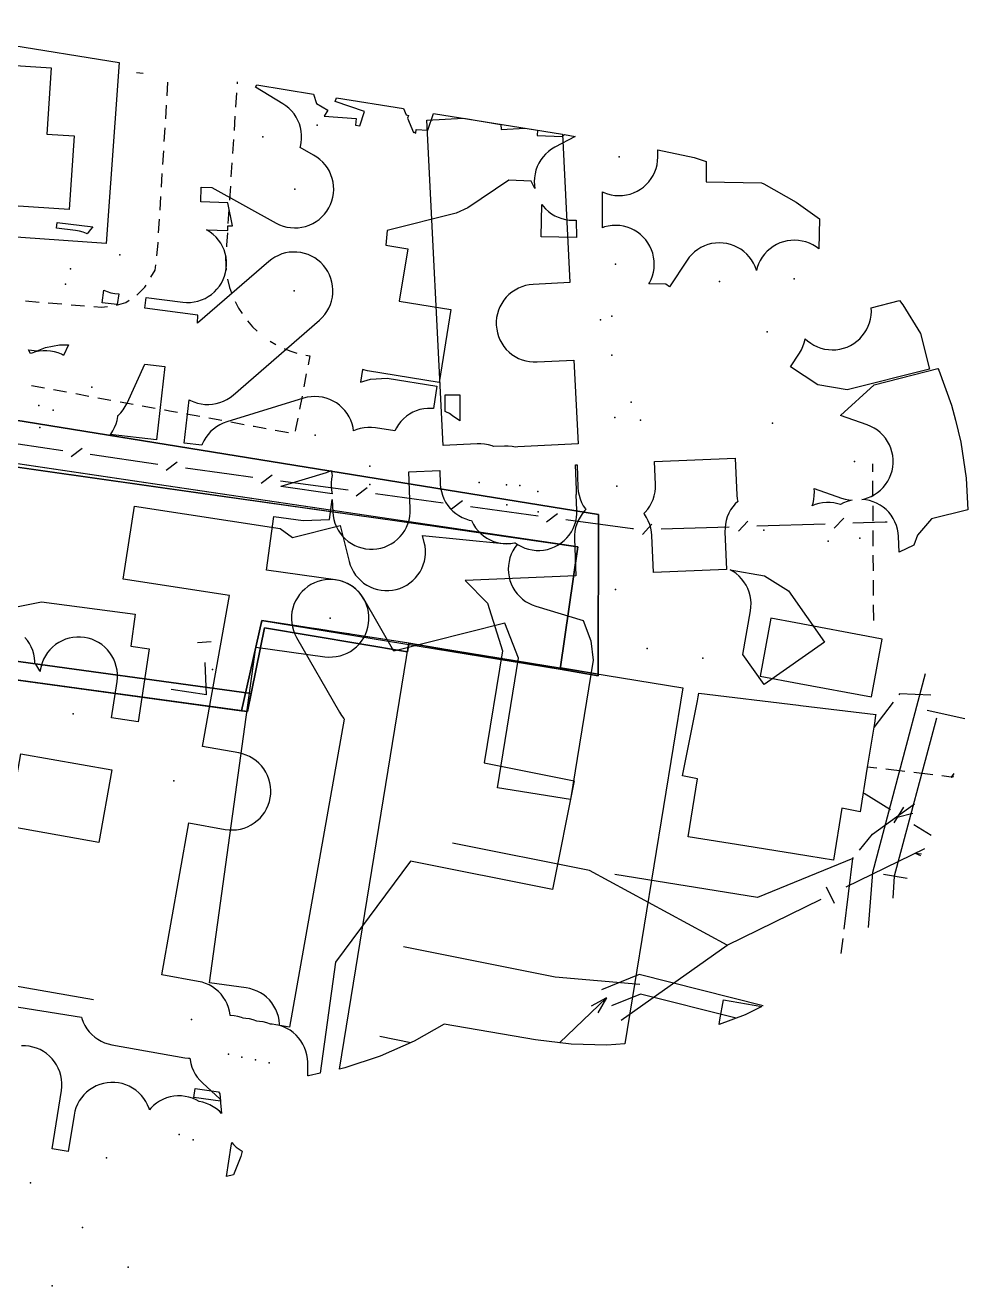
# Model space of a CAD drawing. Header units: metres. Extents: x 4550 to 4731, y 10605 to 11772.
# Drawn here: x 4669.7 to 4720.8, y 10773.4 to 10841.7 of the extents above; entities that cross this region are included whole.
import ezdxf

# ---------------------------------------------------------------- set-up
doc = ezdxf.new("R2010")
doc.units = ezdxf.units.M
for name, color, linetype in [('BOUNDARY', 7, 'Continuous'), ('BUILDING', 7, 'Continuous'), ('CURB', 7, 'Continuous'), ('ELECTR_CABLE', 7, 'Continuous'), ('ELECTR_CABLE_COMM', 7, 'Continuous'), ('GRASS', 7, 'Continuous'), ('GROUND', 7, 'Continuous'), ('HEAT', 7, 'Continuous'), ('LAMP', 7, 'Continuous'), ('ROAD', 7, 'Continuous'), ('SEWER', 7, 'Continuous'), ('SIDEWALK_PATH', 7, 'Continuous'), ('TREE', 7, 'Continuous'), ('WATER_PIPELINE', 7, 'Continuous')]:
    doc.layers.add(name, color=color, linetype=linetype)

msp = doc.modelspace()

# ---------------------------------------------------------------- linework, layer by layer
at = {"layer": 'BOUNDARY'}
msp.add_lwpolyline([(4636.2, 10825.62), (4700.77, 10815.179), (4700.745, 10806.438), (4690.486, 10808.201), (4690.411, 10807.742), (4682.67, 10809.04), (4681.763, 10804.506), (4666.962, 10806.532)], dxfattribs=at)
at = {"layer": 'BUILDING'}
for points in [[(4662.273, 10841.664), (4674.806, 10839.637), (4674.111, 10829.843), (4661.499, 10830.737)], [(4711.631, 10806.023), (4715.545, 10805.293), (4716.129, 10808.427), (4715.649, 10808.517), (4711.449, 10809.3), (4710.09, 10809.553), (4709.506, 10806.419), (4711.631, 10806.023)], [(4690.486, 10808.201), (4705.323, 10805.791), (4702.191, 10786.513), (4701.204, 10786.443), (4699.274, 10786.492), (4697.358, 10786.727), (4692.402, 10787.578), (4690.78, 10786.654), (4688.941, 10785.838), (4687.029, 10785.212), (4686.741, 10785.148)], [(4711.593, 10804.845), (4711.697, 10804.832), (4715.774, 10804.338), (4715.766, 10804.286), (4715.698, 10803.866), (4715.317, 10801.5), (4714.927, 10799.075), (4713.936, 10799.276), (4713.488, 10796.465), (4712.15, 10796.679), (4711.366, 10796.804), (4710.37, 10796.963), (4708.691, 10797.231), (4705.62, 10797.721), (4706.12, 10800.858), (4705.314, 10801.021), (4706.118, 10805.084), (4706.161, 10805.303), (4706.2, 10805.499), (4711.593, 10804.845)], [(4707.338, 10787.817), (4707.526, 10788.892), (4709.598, 10788.529), (4708.703, 10788.089), (4707.292, 10787.557)]]:
    msp.add_lwpolyline(points, close=True, dxfattribs=at)
at = {"layer": 'CURB'}
for points in [[(4676.115, 10839.052), (4675.746, 10839.08)], [(4677.405, 10837.836), (4677.451, 10838.574)], [(4681.201, 10838.603), (4681.194, 10838.495)], [(4681.161, 10837.996), (4681.111, 10837.233)], [(4677.329, 10836.6), (4677.374, 10837.337)], [(4681.079, 10836.734), (4681.029, 10835.971)], [(4677.252, 10835.364), (4677.298, 10836.101)], [(4680.996, 10835.472), (4680.946, 10834.709)], [(4677.176, 10834.127), (4677.221, 10834.865)], [(4677.099, 10832.891), (4677.145, 10833.628)], [(4680.913, 10834.21), (4680.863, 10833.447)], [(4680.831, 10832.948), (4680.781, 10832.185)], [(4677.023, 10831.654), (4677.068, 10832.392)], [(4680.748, 10831.686), (4680.698, 10830.923)], [(4676.946, 10830.418), (4676.992, 10831.155)], [(4680.666, 10830.424), (4680.621, 10829.747), (4680.613, 10829.661)], [(4676.839, 10829.184), (4676.912, 10829.865), (4676.916, 10829.919)], [(4680.57, 10829.163), (4680.576, 10828.636), (4680.604, 10828.4)], [(4676.524, 10828.014), (4676.755, 10828.403), (4676.786, 10828.687)], [(4675.757, 10827.056), (4676.206, 10827.48), (4676.268, 10827.584)], [(4680.681, 10827.907), (4680.785, 10827.469), (4680.893, 10827.174)], [(4674.668, 10826.503), (4675.169, 10826.646), (4675.349, 10826.768)], [(4669.735, 10826.733), (4670.471, 10826.672)], [(4670.969, 10826.631), (4671.706, 10826.57)], [(4672.204, 10826.528), (4672.94, 10826.467)], [(4673.438, 10826.426), (4673.853, 10826.391), (4674.173, 10826.433)], [(4681.086, 10826.713), (4681.276, 10826.335), (4681.465, 10826.051)], [(4681.762, 10825.649), (4682.03, 10825.334), (4682.287, 10825.096)], [(4682.981, 10824.552), (4683.294, 10824.375)], [(4683.742, 10824.155), (4684.048, 10824.026), (4684.42, 10823.914)], [(4684.907, 10823.804), (4685.128, 10823.763), (4685.034, 10823.276)], [(4699.636, 10813.428), (4635.794, 10822.874)], [(4684.94, 10822.785), (4684.803, 10822.077)], [(4670.764, 10822.007), (4670.055, 10822.136)], [(4671.964, 10821.788), (4671.255, 10821.917)], [(4673.165, 10821.568), (4672.456, 10821.698)], [(4674.365, 10821.349), (4673.657, 10821.478)], [(4684.709, 10821.586), (4684.572, 10820.879)], [(4675.566, 10821.13), (4674.857, 10821.259)], [(4676.766, 10820.91), (4676.058, 10821.04)], [(4677.967, 10820.691), (4677.54, 10820.769), (4677.297, 10820.813), (4677.258, 10820.821)], [(4679.168, 10820.472), (4678.459, 10820.601)], [(4680.368, 10820.253), (4679.659, 10820.382)], [(4681.569, 10820.033), (4680.86, 10820.163)], [(4682.769, 10819.814), (4682.124, 10819.932), (4682.061, 10819.943)], [(4684.478, 10820.388), (4684.363, 10819.792), (4684.342, 10819.681)], [(4683.97, 10819.595), (4683.261, 10819.724)], [(4715.595, 10817.91), (4715.597, 10817.489)], [(4715.6, 10816.989), (4715.605, 10816.147)], [(4715.608, 10815.647), (4715.61, 10815.273), (4715.613, 10814.806)], [(4715.616, 10814.306), (4715.62, 10813.464)], [(4698.684, 10806.792), (4699.636, 10813.428)], [(4715.623, 10812.964), (4715.628, 10812.122)], [(4715.631, 10811.622), (4715.636, 10810.78)], [(4715.639, 10810.28), (4715.643, 10809.438)], [(4682.525, 10809.416), (4682.372, 10808.729)], [(4683.697, 10809.257), (4683.002, 10809.365)], [(4684.887, 10809.072), (4684.191, 10809.18)], [(4686.076, 10808.887), (4685.381, 10808.995)], [(4687.265, 10808.702), (4686.57, 10808.81)], [(4688.455, 10808.517), (4687.76, 10808.625)], [(4689.644, 10808.332), (4688.949, 10808.44)], [(4690.486, 10808.201), (4690.138, 10808.255)], [(4668.02, 10807.397), (4681.96, 10805.488)], [(4715.826, 10801.439), (4715.317, 10801.5)], [(4717.341, 10801.259), (4716.323, 10801.38)], [(4718.856, 10801.078), (4717.838, 10801.2)], [(4719.862, 10800.959), (4719.353, 10801.019)]]:
    msp.add_lwpolyline(points, dxfattribs=at)
at = {"layer": 'ELECTR_CABLE'}
for points in [[(4680.684, 10830.553), (4680.691, 10830.802), (4680.952, 10830.795), (4680.698, 10832.053), (4679.23, 10832.094), (4679.253, 10832.893), (4679.822, 10832.877), (4683.308, 10830.952), (4683.493, 10830.861), (4683.686, 10830.789), (4683.886, 10830.737), (4684.089, 10830.704), (4684.295, 10830.691), (4684.501, 10830.698), (4684.705, 10830.726), (4684.905, 10830.773), (4685.1, 10830.84), (4685.288, 10830.925), (4685.466, 10831.029), (4685.633, 10831.149), (4685.788, 10831.286), (4685.928, 10831.436), (4686.053, 10831.6), (4686.162, 10831.776), (4686.252, 10831.961), (4686.324, 10832.154), (4686.377, 10832.353), (4686.41, 10832.556), (4686.423, 10832.762), (4686.416, 10832.968), (4686.388, 10833.172), (4686.341, 10833.373), (4686.274, 10833.568), (4686.188, 10833.755), (4686.085, 10833.933), (4685.964, 10834.101), (4685.828, 10834.255), (4685.677, 10834.396), (4685.513, 10834.521), (4685.338, 10834.629), (4684.604, 10835.034), (4684.624, 10835.101), (4684.664, 10835.303), (4684.685, 10835.508), (4684.685, 10835.714), (4684.665, 10835.919), (4684.625, 10836.122), (4684.565, 10836.319), (4684.486, 10836.509), (4684.389, 10836.691), (4684.275, 10836.862), (4684.144, 10837.022), (4683.998, 10837.168), (4683.839, 10837.299), (4683.668, 10837.413), (4682.183, 10838.304), (4682.259, 10838.432), (4685.332, 10837.935), (4685.495, 10837.422), (4686.1, 10837.058), (4685.904, 10836.732), (4687.632, 10836.613), (4687.606, 10836.243), (4687.831, 10836.222), (4688.089, 10836.99), (4686.5, 10837.525), (4686.57, 10837.735), (4690.203, 10837.147), (4690.339, 10836.817), (4690.467, 10836.773), (4690.417, 10836.625), (4690.736, 10835.85), (4690.803, 10835.879), (4690.875, 10835.812), (4690.885, 10836.019), (4691.526, 10835.987), (4691.834, 10836.884), (4697.451, 10835.976), (4697.437, 10835.698), (4698.808, 10835.631), (4698.919, 10835.738), (4699.495, 10835.645), (4698.393, 10835.054), (4698.216, 10834.948), (4698.05, 10834.825), (4697.898, 10834.687), (4697.76, 10834.534), (4697.637, 10834.369), (4697.531, 10834.192), (4697.443, 10834.005), (4697.374, 10833.811), (4697.324, 10833.611), (4697.294, 10833.408), (4697.284, 10833.202), (4697.294, 10832.996), (4697.32, 10832.821), (4697.111, 10833.211), (4695.904, 10833.27), (4693.678, 10831.768), (4693.047, 10831.487), (4689.313, 10830.547), (4689.238, 10829.747), (4690.432, 10829.554), (4689.976, 10826.726), (4692.772, 10826.275), (4692.135, 10822.326), (4688.253, 10822.952), (4687.992, 10823.023), (4687.88, 10822.328), (4688.415, 10822.493), (4689.321, 10822.556), (4692.015, 10822.121), (4691.82, 10820.908), (4691.707, 10820.918), (4691.501, 10820.915), (4691.296, 10820.892), (4691.094, 10820.849), (4690.898, 10820.786), (4690.709, 10820.705), (4690.528, 10820.605), (4690.359, 10820.488), (4690.201, 10820.355), (4690.058, 10820.207), (4689.929, 10820.046), (4689.817, 10819.873), (4689.731, 10819.708), (4688.684, 10819.864), (4688.479, 10819.885), (4688.273, 10819.885), (4688.068, 10819.865), (4687.865, 10819.825), (4687.668, 10819.766), (4687.498, 10819.695), (4687.47, 10819.877), (4687.419, 10820.077), (4687.349, 10820.271), (4687.26, 10820.457), (4687.154, 10820.633), (4687.03, 10820.798), (4686.891, 10820.95), (4686.738, 10821.088), (4686.572, 10821.21), (4686.395, 10821.315), (4686.208, 10821.403), (4686.014, 10821.471), (4685.814, 10821.521), (4685.61, 10821.55), (4685.404, 10821.56), (4685.198, 10821.549), (4684.994, 10821.518), (4684.795, 10821.467), (4680.632, 10820.186), (4680.438, 10820.116), (4680.252, 10820.027), (4680.076, 10819.92), (4679.911, 10819.797), (4679.759, 10819.658), (4679.621, 10819.505), (4679.499, 10819.339), (4679.394, 10819.161), (4679.306, 10818.975), (4679.29, 10818.929), (4678.324, 10819.04), (4678.592, 10821.387), (4678.663, 10821.347), (4678.852, 10821.264), (4679.047, 10821.2), (4679.249, 10821.155), (4679.453, 10821.131), (4679.659, 10821.126), (4679.865, 10821.142), (4680.068, 10821.177), (4680.266, 10821.233), (4680.458, 10821.308), (4680.642, 10821.401), (4680.816, 10821.511), (4680.978, 10821.639), (4685.659, 10825.698), (4685.808, 10825.84), (4685.942, 10825.997), (4686.06, 10826.166), (4686.161, 10826.345), (4686.244, 10826.534), (4686.309, 10826.73), (4686.353, 10826.931), (4686.378, 10827.136), (4686.382, 10827.342), (4686.367, 10827.547), (4686.331, 10827.75), (4686.275, 10827.948), (4686.201, 10828.141), (4686.108, 10828.324), (4685.997, 10828.498), (4685.87, 10828.66), (4685.727, 10828.809), (4685.571, 10828.943), (4685.402, 10829.062), (4685.222, 10829.163), (4685.034, 10829.246), (4684.838, 10829.31), (4684.637, 10829.355), (4684.432, 10829.379), (4684.226, 10829.384), (4684.021, 10829.368), (4683.818, 10829.332), (4683.619, 10829.277), (4683.427, 10829.202), (4683.243, 10829.109), (4683.069, 10828.998), (4682.907, 10828.871), (4679.053, 10825.529), (4679.064, 10825.97), (4676.194, 10826.342), (4676.27, 10826.924), (4678.253, 10826.667), (4678.459, 10826.651), (4678.665, 10826.655), (4678.869, 10826.679), (4679.071, 10826.723), (4679.267, 10826.786), (4679.456, 10826.868), (4679.636, 10826.969), (4679.805, 10827.087), (4679.962, 10827.22), (4680.105, 10827.369), (4680.232, 10827.53), (4680.344, 10827.704), (4680.438, 10827.887), (4680.513, 10828.079), (4680.569, 10828.277), (4680.606, 10828.48), (4680.622, 10828.686), (4680.618, 10828.892), (4680.594, 10829.096), (4680.55, 10829.298), (4680.487, 10829.494), (4680.404, 10829.683), (4680.304, 10829.863), (4680.186, 10830.032), (4680.053, 10830.189), (4679.904, 10830.332), (4679.743, 10830.459), (4679.569, 10830.571), (4679.542, 10830.585)], [(4697.664, 10830.204), (4697.7, 10831.952), (4697.761, 10831.87), (4697.9, 10831.717), (4698.052, 10831.579), (4698.218, 10831.456), (4698.395, 10831.35), (4698.581, 10831.262), (4698.775, 10831.193), (4698.975, 10831.143), (4699.179, 10831.113), (4699.385, 10831.103), (4699.552, 10831.111), (4699.563, 10830.165)], [(4671.451, 10830.989), (4673.381, 10830.739), (4673.255, 10830.609), (4673.127, 10830.447), (4673.074, 10830.364), (4673.042, 10830.38), (4672.851, 10830.456), (4672.652, 10830.512), (4672.45, 10830.548), (4671.412, 10830.682)], [(4674.707, 10826.534), (4673.89, 10826.639), (4673.977, 10827.312), (4674.167, 10827.237), (4674.365, 10827.181), (4674.568, 10827.145), (4674.783, 10827.117)], [(4671.576, 10824.362), (4672.059, 10824.362), (4671.798, 10823.788), (4671.69, 10823.845), (4671.499, 10823.923), (4671.302, 10823.981), (4671.099, 10824.02), (4670.894, 10824.039), (4670.688, 10824.038), (4670.483, 10824.016), (4670.281, 10823.975), (4670.085, 10823.913), (4670.013, 10823.883), (4669.918, 10824.058), (4669.896, 10824.09), (4670.36, 10824.025), (4670.815, 10824.211)], [(4677.287, 10823.184), (4676.834, 10819.21), (4674.329, 10819.495), (4674.354, 10819.527), (4674.468, 10819.699), (4674.564, 10819.882), (4674.641, 10820.072), (4674.7, 10820.27), (4674.739, 10820.472), (4674.744, 10820.524), (4674.754, 10820.533), (4674.898, 10820.68), (4675.027, 10820.842), (4675.139, 10821.015), (4675.233, 10821.198), (4676.195, 10823.308)], [(4692.468, 10821.651), (4693.256, 10821.651), (4693.256, 10820.238), (4692.86, 10820.523), (4692.687, 10820.635), (4692.504, 10820.73), (4692.468, 10820.744)], [(4683.577, 10816.697), (4683.577, 10816.698), (4686.03, 10817.452), (4686.223, 10817.523), (4686.289, 10817.554), (4686.296, 10817.482), (4686.335, 10817.282), (4686.298, 10817.099), (4686.278, 10816.894), (4686.278, 10816.688), (4686.298, 10816.483), (4686.337, 10816.285)], [(4709.729, 10805.963), (4708.582, 10807.591), (4708.991, 10809.955), (4709.017, 10810.16), (4709.022, 10810.366), (4709.006, 10810.571), (4708.971, 10810.774), (4708.916, 10810.973), (4708.842, 10811.165), (4708.749, 10811.349), (4708.639, 10811.523), (4708.512, 10811.686), (4708.37, 10811.835), (4708.214, 10811.969), (4708.045, 10812.088), (4707.891, 10812.175), (4709.756, 10811.853), (4711.051, 10811.034), (4713, 10808.265)]]:
    msp.add_lwpolyline(points, close=True, dxfattribs=at)
for points in [[(4669.34, 10810.192), (4670.603, 10810.445), (4675.676, 10809.777), (4675.448, 10808.042), (4676.434, 10807.895), (4675.845, 10803.939), (4674.398, 10804.154), (4674.692, 10806.132), (4674.713, 10806.337), (4674.713, 10806.543), (4674.693, 10806.748), (4674.652, 10806.95), (4674.593, 10807.147), (4674.514, 10807.338), (4674.417, 10807.52), (4674.302, 10807.691), (4674.172, 10807.85), (4674.026, 10807.996), (4673.867, 10808.127), (4673.695, 10808.241), (4673.514, 10808.339), (4673.323, 10808.418), (4673.126, 10808.477), (4672.924, 10808.518), (4672.719, 10808.538), (4672.513, 10808.538), (4672.308, 10808.518), (4672.106, 10808.478), (4671.908, 10808.418), (4671.718, 10808.339), (4671.536, 10808.242), (4671.365, 10808.128), (4671.205, 10807.997), (4671.06, 10807.851), (4670.929, 10807.692), (4670.814, 10807.521), (4670.717, 10807.339), (4670.638, 10807.149), (4670.578, 10806.951), (4670.538, 10806.749), (4670.525, 10806.664), (4670.505, 10806.713), (4670.406, 10806.894), (4670.291, 10807.065), (4670.247, 10807.118), (4670.247, 10807.207), (4670.226, 10807.412), (4670.186, 10807.615), (4670.127, 10807.812), (4670.048, 10808.002), (4669.951, 10808.184), (4669.836, 10808.355), (4669.706, 10808.515)], [(4679.798, 10808.269), (4679.05, 10808.216)], [(4679.545, 10805.41), (4679.47, 10807.158)], [(4679.545, 10805.41), (4677.624, 10805.696)], [(4716.722, 10805.02), (4715.662, 10803.641)], [(4718.749, 10805.382), (4717.067, 10805.469), (4717.027, 10805.417)], [(4719.866, 10800.942), (4720.016, 10801.154)], [(4719.866, 10800.942), (4719.988, 10801.042)], [(4719.866, 10800.942), (4719.976, 10800.99)], [(4714.89, 10796.989), (4715.598, 10797.858), (4717.87, 10799.5)], [(4714.532, 10796.55), (4709.374, 10794.438), (4701.637, 10795.672)], [(4714.068, 10792.719), (4714.532, 10796.55), (4714.574, 10796.601)], [(4713.909, 10791.401), (4714.008, 10792.223)], [(4665.482, 10787.095), (4668.339, 10789.8), (4673.411, 10788.914)]]:
    msp.add_lwpolyline(points, dxfattribs=at)
at = {"layer": 'ELECTR_CABLE_COMM'}
for points in [[(4668.104, 10819.171), (4671.762, 10818.644)], [(4672.205, 10818.312), (4672.805, 10818.761)], [(4673.247, 10818.43), (4676.906, 10817.902)], [(4677.35, 10817.569), (4677.946, 10818.023)], [(4678.391, 10817.695), (4680.768, 10817.373), (4682.054, 10817.199)], [(4682.499, 10816.871), (4683.096, 10817.325)], [(4683.541, 10816.997), (4687.204, 10816.501)], [(4687.649, 10816.174), (4688.245, 10816.628)], [(4688.69, 10816.3), (4692.353, 10815.804)], [(4692.798, 10815.476), (4693.394, 10815.93)], [(4693.839, 10815.602), (4697.502, 10815.106)], [(4697.947, 10814.779), (4698.544, 10815.233)], [(4698.989, 10814.905), (4702.601, 10814.416), (4702.652, 10814.409)], [(4703.142, 10814.097), (4703.655, 10814.643)], [(4704.148, 10814.394), (4707.842, 10814.51)], [(4708.336, 10814.261), (4708.849, 10814.807)], [(4709.342, 10814.558), (4713.036, 10814.675)], [(4713.529, 10814.425), (4714.042, 10814.972)], [(4714.535, 10814.722), (4716.29, 10814.778), (4716.383, 10814.781)]]:
    msp.add_lwpolyline(points, dxfattribs=at)
at = {"layer": 'GRASS'}
for points in [[(4636.2, 10825.62), (4700.77, 10815.179), (4700.745, 10806.438), (4698.684, 10806.792), (4699.636, 10813.428), (4635.794, 10822.874)], [(4636.201, 10825.62), (4635.843, 10822.879), (4649.425, 10820.663), (4649.583, 10821.55), (4654.419, 10820.758), (4654.274, 10819.87), (4678.954, 10816.365), (4691.137, 10814.646), (4699.636, 10813.428), (4698.684, 10806.792), (4700.745, 10806.438), (4700.77, 10815.179)], [(4682.53, 10809.438), (4681.44, 10804.55), (4681.763, 10804.506), (4682.67, 10809.04), (4690.411, 10807.742), (4690.486, 10808.201)]]:
    msp.add_lwpolyline(points, close=True, dxfattribs=at)
at = {"layer": 'GROUND'}
msp.add_lwpolyline([(4700.77, 10815.179), (4700.746, 10806.534), (4698.695, 10806.867), (4699.636, 10813.428), (4654.317, 10820.133), (4654.419, 10820.758), (4649.583, 10821.55), (4649.458, 10820.852), (4636.682, 10822.742), (4635.843, 10822.879), (4636.201, 10825.62)], close=True, dxfattribs=at)
at = {"layer": 'HEAT'}
for points in [[(4662.773, 10839.896), (4671.123, 10839.358), (4670.891, 10835.769), (4672.366, 10835.674), (4672.108, 10831.682), (4664.644, 10832.164)], [(4718.456, 10806.544), (4715.59, 10795.791), (4715.367, 10792.818)], [(4718.554, 10804.582), (4720.599, 10804.132)], [(4719.059, 10804.147), (4716.778, 10795.589), (4716.689, 10794.397)], [(4716.184, 10795.69), (4717.474, 10795.481)], [(4703.008, 10789.733), (4698.408, 10790.12), (4690.197, 10791.761)], [(4709.671, 10788.565), (4702.972, 10790.258), (4700.924, 10789.43)], [(4664.603, 10789.262), (4672.765, 10787.959), (4672.787, 10787.88), (4672.86, 10787.687), (4672.952, 10787.503), (4673.061, 10787.328), (4673.187, 10787.165), (4673.329, 10787.015), (4673.484, 10786.88), (4673.652, 10786.761), (4673.831, 10786.658), (4674.019, 10786.574), (4674.215, 10786.508), (4674.415, 10786.462), (4678.358, 10785.761), (4678.563, 10785.735), (4678.636, 10785.733), (4678.644, 10785.645), (4678.685, 10785.443), (4678.745, 10785.246), (4678.824, 10785.055), (4678.922, 10784.874), (4679.037, 10784.703), (4679.168, 10784.544), (4679.314, 10784.398), (4680.281, 10783.524), (4680.357, 10782.734), (4680.233, 10782.86), (4680.076, 10782.992), (4679.905, 10783.109), (4679.725, 10783.208), (4679.535, 10783.289), (4679.339, 10783.351), (4679.14, 10783.393), (4678.974, 10783.484), (4678.784, 10783.565), (4678.588, 10783.627), (4678.386, 10783.669), (4678.181, 10783.692), (4677.975, 10783.694), (4677.77, 10783.676), (4677.567, 10783.638), (4677.369, 10783.58), (4677.178, 10783.504), (4676.995, 10783.408), (4676.823, 10783.296), (4676.662, 10783.167), (4676.515, 10783.023), (4676.445, 10782.939), (4676.424, 10783.011), (4676.347, 10783.202), (4676.252, 10783.385), (4676.139, 10783.557), (4676.01, 10783.718), (4675.866, 10783.865), (4675.708, 10783.998), (4675.538, 10784.114), (4675.357, 10784.213), (4675.168, 10784.294), (4674.971, 10784.356), (4674.77, 10784.399), (4674.565, 10784.421), (4674.359, 10784.424), (4674.153, 10784.406), (4673.951, 10784.368), (4673.753, 10784.31), (4673.562, 10784.233), (4673.379, 10784.138), (4673.206, 10784.025), (4673.046, 10783.896), (4672.898, 10783.752), (4672.766, 10783.594), (4672.649, 10783.424), (4672.55, 10783.244), (4672.469, 10783.054), (4672.407, 10782.858), (4672.365, 10782.656), (4672.05, 10780.681), (4671.176, 10780.82), (4671.68, 10783.978), (4671.702, 10784.183), (4671.705, 10784.389), (4671.687, 10784.594), (4671.649, 10784.796), (4671.591, 10784.994), (4671.514, 10785.186), (4671.419, 10785.368), (4671.307, 10785.541), (4671.178, 10785.702), (4671.033, 10785.849), (4670.876, 10785.981), (4670.705, 10786.098), (4670.525, 10786.197), (4670.335, 10786.278), (4670.139, 10786.34), (4669.937, 10786.382), (4669.732, 10786.405), (4669.526, 10786.407)], [(4701.196, 10789.001), (4698.649, 10786.568)], [(4701.196, 10789.001), (4700.373, 10788.56)], [(4701.196, 10789.001), (4700.718, 10788.199)], [(4708.21, 10787.903), (4703.044, 10789.208), (4701.468, 10788.572)], [(4690.592, 10786.57), (4688.928, 10786.903)]]:
    msp.add_lwpolyline(points, dxfattribs=at)
for points in [[(4691.458, 10836.52), (4693.453, 10836.622), (4695.474, 10836.295), (4695.488, 10836.017), (4696.785, 10836.083), (4698.806, 10835.756), (4699.215, 10827.726), (4697.218, 10827.624), (4697.013, 10827.603), (4696.811, 10827.563), (4696.614, 10827.503), (4696.423, 10827.423), (4696.242, 10827.326), (4696.071, 10827.211), (4695.912, 10827.08), (4695.766, 10826.934), (4695.636, 10826.775), (4695.522, 10826.603), (4695.425, 10826.421), (4695.346, 10826.231), (4695.287, 10826.033), (4695.247, 10825.831), (4695.227, 10825.626), (4695.228, 10825.42), (4695.248, 10825.215), (4695.289, 10825.013), (4695.349, 10824.816), (4695.428, 10824.625), (4695.526, 10824.444), (4695.64, 10824.273), (4695.771, 10824.114), (4695.917, 10823.968), (4696.077, 10823.838), (4696.248, 10823.723), (4696.43, 10823.627), (4696.621, 10823.548), (4696.818, 10823.489), (4697.02, 10823.449), (4697.226, 10823.429), (4697.432, 10823.429), (4699.429, 10823.531), (4699.66, 10819), (4696.402, 10818.834), (4696.27, 10818.821), (4696.084, 10818.857), (4695.878, 10818.877), (4695.672, 10818.877), (4695.084, 10818.847), (4694.996, 10818.883), (4694.799, 10818.943), (4694.597, 10818.982), (4694.391, 10819.002), (4694.185, 10819.002), (4692.355, 10818.909)], [(4705.936, 10834.5), (4706.596, 10834.288), (4706.588, 10833.189), (4709.586, 10833.124), (4709.706, 10833.072), (4711.464, 10832.08), (4712.726, 10831.189), (4712.691, 10829.55), (4712.549, 10829.657), (4712.374, 10829.765), (4712.188, 10829.855), (4711.995, 10829.927), (4711.796, 10829.979), (4711.592, 10830.011), (4711.386, 10830.023), (4711.181, 10830.015), (4710.976, 10829.987), (4710.776, 10829.939), (4710.581, 10829.872), (4710.394, 10829.786), (4710.216, 10829.682), (4710.049, 10829.561), (4709.895, 10829.424), (4709.755, 10829.273), (4709.631, 10829.109), (4709.523, 10828.933), (4709.433, 10828.748), (4709.361, 10828.554), (4709.318, 10828.388), (4709.315, 10828.4), (4709.244, 10828.593), (4709.155, 10828.779), (4709.048, 10828.955), (4708.924, 10829.12), (4708.785, 10829.272), (4708.632, 10829.41), (4708.466, 10829.532), (4708.288, 10829.637), (4708.102, 10829.724), (4707.907, 10829.792), (4707.707, 10829.841), (4707.503, 10829.87), (4707.297, 10829.879), (4707.091, 10829.868), (4706.888, 10829.837), (4706.688, 10829.786), (4706.494, 10829.715), (4706.309, 10829.626), (4706.132, 10829.519), (4705.967, 10829.396), (4705.815, 10829.257), (4705.678, 10829.103), (4705.556, 10828.937), (4704.606, 10827.499), (4704.4, 10827.635), (4703.483, 10827.654), (4703.52, 10827.715), (4703.61, 10827.9), (4703.682, 10828.094), (4703.734, 10828.293), (4703.767, 10828.497), (4703.779, 10828.702), (4703.771, 10828.908), (4703.743, 10829.112), (4703.695, 10829.313), (4703.628, 10829.508), (4703.542, 10829.695), (4703.438, 10829.873), (4703.317, 10830.04), (4703.18, 10830.194), (4703.029, 10830.334), (4702.865, 10830.459), (4702.69, 10830.566), (4702.504, 10830.657), (4702.311, 10830.728), (4702.112, 10830.781), (4701.908, 10830.813), (4701.702, 10830.825), (4701.497, 10830.818), (4701.292, 10830.79), (4701.092, 10830.742), (4700.97, 10830.7), (4700.984, 10832.638), (4701.057, 10832.602), (4701.251, 10832.532), (4701.45, 10832.48), (4701.654, 10832.448), (4701.859, 10832.437), (4702.065, 10832.445), (4702.269, 10832.474), (4702.47, 10832.522), (4702.664, 10832.59), (4702.851, 10832.677), (4703.029, 10832.782), (4703.195, 10832.903), (4703.349, 10833.041), (4703.488, 10833.192), (4703.612, 10833.357), (4703.72, 10833.533), (4703.809, 10833.718), (4703.88, 10833.912), (4703.932, 10834.111), (4703.963, 10834.315), (4703.975, 10834.521), (4703.978, 10834.919)], [(4717.062, 10826.757), (4717.244, 10826.519), (4718.193, 10824.98), (4718.681, 10823.04), (4714.232, 10821.92), (4712.641, 10822.191), (4711.153, 10823.173), (4711.639, 10823.909), (4711.744, 10824.086), (4711.832, 10824.273), (4711.9, 10824.468), (4711.949, 10824.668), (4711.952, 10824.69), (4712.086, 10824.577), (4712.251, 10824.453), (4712.426, 10824.345), (4712.611, 10824.255), (4712.805, 10824.183), (4713.004, 10824.131), (4713.208, 10824.099), (4713.413, 10824.087), (4713.619, 10824.094), (4713.823, 10824.123), (4714.024, 10824.17), (4714.219, 10824.238), (4714.406, 10824.324), (4714.584, 10824.428), (4714.751, 10824.549), (4714.905, 10824.686), (4715.045, 10824.837), (4715.169, 10825.001), (4715.277, 10825.177), (4715.367, 10825.362), (4715.439, 10825.556), (4715.491, 10825.755), (4715.523, 10825.958), (4715.536, 10826.164), (4715.528, 10826.37), (4715.528, 10826.37)], [(4678.584, 10798.475), (4680.553, 10798.125), (4680.758, 10798.099), (4680.964, 10798.093), (4681.169, 10798.107), (4681.372, 10798.141), (4681.571, 10798.195), (4681.764, 10798.269), (4681.948, 10798.361), (4682.123, 10798.47), (4682.286, 10798.596), (4682.436, 10798.738), (4682.571, 10798.893), (4682.69, 10799.061), (4682.793, 10799.24), (4682.877, 10799.428), (4682.942, 10799.624), (4682.988, 10799.824), (4683.015, 10800.029), (4683.021, 10800.235), (4683.006, 10800.44), (4682.972, 10800.644), (4682.918, 10800.842), (4682.844, 10801.035), (4682.753, 10801.22), (4682.643, 10801.394), (4682.517, 10801.557), (4682.375, 10801.707), (4682.22, 10801.842), (4682.052, 10801.962), (4681.873, 10802.064), (4681.685, 10802.148), (4681.49, 10802.214), (4681.289, 10802.26), (4679.32, 10802.61), (4680.774, 10810.786), (4675.02, 10811.673), (4675.63, 10815.627), (4683.528, 10814.408), (4684.2, 10813.926), (4686.768, 10814.574), (4687.258, 10812.634), (4687.318, 10812.437), (4687.397, 10812.247), (4687.494, 10812.065), (4687.609, 10811.894), (4687.74, 10811.735), (4687.886, 10811.59), (4688.046, 10811.459), (4688.217, 10811.345), (4688.399, 10811.248), (4688.59, 10811.17), (4688.787, 10811.11), (4688.989, 10811.07), (4689.194, 10811.051), (4689.401, 10811.051), (4689.606, 10811.071), (4689.808, 10811.112), (4690.005, 10811.172), (4690.195, 10811.251), (4690.377, 10811.349), (4690.548, 10811.464), (4690.707, 10811.595), (4690.852, 10811.741), (4690.983, 10811.9), (4691.097, 10812.072), (4691.194, 10812.254), (4691.272, 10812.444), (4691.332, 10812.642), (4691.372, 10812.844), (4691.391, 10813.049), (4691.391, 10813.255), (4691.371, 10813.46), (4691.33, 10813.662), (4691.236, 10814.036), (4695.597, 10813.602), (4695.803, 10813.592), (4696.009, 10813.601), (4696.213, 10813.631), (4696.245, 10813.639), (4696.249, 10813.636), (4696.363, 10813.56), (4696.351, 10813.547), (4696.228, 10813.381), (4696.123, 10813.204), (4696.035, 10813.017), (4695.966, 10812.823), (4695.916, 10812.623), (4695.886, 10812.419), (4695.877, 10812.213), (4695.887, 10812.008), (4695.918, 10811.804), (4695.968, 10811.604), (4696.038, 10811.41), (4696.126, 10811.224), (4696.233, 10811.047), (4696.356, 10810.882), (4696.494, 10810.73), (4696.647, 10810.592), (4696.813, 10810.469), (4696.99, 10810.364), (4697.177, 10810.276), (4697.371, 10810.207), (4699.924, 10809.437), (4700.354, 10808.337), (4700.465, 10807.288), (4699.238, 10799.736), (4695.29, 10800.377), (4696.429, 10807.39), (4695.685, 10809.295), (4689.673, 10807.778), (4688.059, 10810.597), (4687.948, 10810.771), (4687.82, 10810.932), (4687.677, 10811.081), (4687.521, 10811.215), (4687.352, 10811.333), (4687.172, 10811.434), (4686.983, 10811.516), (4686.787, 10811.58), (4686.586, 10811.624), (4686.381, 10811.649), (4686.175, 10811.653), (4685.97, 10811.637), (4685.767, 10811.6), (4685.568, 10811.545), (4685.376, 10811.469), (4685.193, 10811.376), (4685.019, 10811.265), (4684.857, 10811.137), (4684.709, 10810.995), (4684.575, 10810.838), (4684.457, 10810.669), (4684.356, 10810.489), (4684.273, 10810.3), (4684.21, 10810.104), (4684.165, 10809.903), (4684.141, 10809.698), (4684.137, 10809.492), (4684.153, 10809.287), (4684.189, 10809.084), (4684.245, 10808.886), (4684.32, 10808.694), (4684.414, 10808.51), (4686.729, 10804.465), (4686.841, 10804.292), (4686.968, 10804.13), (4686.999, 10804.098), (4684.032, 10787.417), (4683.289, 10787.549), (4683.084, 10787.575), (4682.995, 10787.578), (4682.995, 10787.578), (4682.802, 10787.648), (4682.602, 10787.698), (4682.398, 10787.729), (4682.264, 10787.736), (4682.262, 10787.737), (4682.068, 10787.807), (4681.869, 10787.857), (4681.665, 10787.888), (4681.522, 10787.895), (4681.425, 10787.935), (4681.228, 10787.994), (4681.026, 10788.034), (4680.821, 10788.054), (4680.813, 10788.054), (4680.811, 10788.077), (4680.777, 10788.28), (4680.723, 10788.479), (4680.65, 10788.671), (4680.558, 10788.856), (4680.448, 10789.03), (4680.322, 10789.193), (4680.181, 10789.343), (4680.025, 10789.479), (4679.857, 10789.598), (4679.678, 10789.7), (4679.49, 10789.785), (4679.295, 10789.85), (4679.094, 10789.896), (4677.12, 10790.247)], [(4674.409, 10801.343), (4673.706, 10797.405), (4667.343, 10798.541), (4667.518, 10798.571), (4667.717, 10798.625), (4667.91, 10798.698), (4668.094, 10798.79), (4668.269, 10798.899), (4668.432, 10799.025), (4668.582, 10799.166), (4668.717, 10799.322), (4668.837, 10799.49), (4668.939, 10799.668), (4669.023, 10799.856), (4669.089, 10800.052), (4669.135, 10800.253), (4669.487, 10802.222)], [(4681.388, 10780.408), (4681.002, 10779.413), (4680.614, 10779.322), (4680.88, 10780.989), (4680.9, 10781.171), (4680.996, 10781.064), (4681.148, 10780.926), (4681.314, 10780.802), (4681.472, 10780.707)]]:
    msp.add_lwpolyline(points, close=True, dxfattribs=at)
at = {"layer": 'LAMP'}
for p in [(4685.525, 10836.251), (4679.867, 10806.781)]:
    msp.add_point(p, dxfattribs=at)
at = {"layer": 'ROAD'}
for points in [[(4668.02, 10807.397), (4681.96, 10805.488), (4682.67, 10809.04), (4690.411, 10807.742), (4690.486, 10808.201), (4698.684, 10806.792), (4699.636, 10813.428), (4636.412, 10822.782)], [(4666.962, 10806.532), (4681.44, 10804.55), (4682.53, 10809.438), (4698.684, 10806.792), (4699.636, 10813.428), (4654.274, 10819.87)]]:
    msp.add_lwpolyline(points, dxfattribs=at)
at = {"layer": 'SEWER'}
for points in [[(4715.142, 10800.089), (4716.567, 10799.194)], [(4717.272, 10799.323), (4716.746, 10798.484)], [(4716.933, 10798.783), (4717.781, 10799.003)], [(4717.838, 10798.396), (4718.765, 10797.813)], [(4707.722, 10791.847), (4700.273, 10795.899), (4692.858, 10797.38)], [(4714.166, 10795.004), (4718.426, 10797.091)], [(4717.898, 10796.832), (4718.253, 10796.798)], [(4717.898, 10796.832), (4718.204, 10796.715)], [(4713.081, 10795.011), (4713.516, 10794.122)], [(4707.722, 10791.847), (4712.819, 10794.344)], [(4701.991, 10787.787), (4707.722, 10791.847)]]:
    msp.add_lwpolyline(points, dxfattribs=at)
at = {"layer": 'SIDEWALK_PATH'}
msp.add_lwpolyline([(4666.962, 10806.532), (4681.763, 10804.506), (4681.96, 10805.488), (4668.02, 10807.397), (4667.72, 10807.393), (4667.441, 10807.302), (4667.199, 10807.134), (4667.014, 10806.898)], close=True, dxfattribs=at)
at = {"layer": 'TREE'}
for p in [(4682.587, 10835.613), (4701.876, 10834.537), (4684.324, 10832.791), (4674.838, 10829.228), (4672.18, 10828.466), (4701.68, 10828.726), (4671.903, 10827.651), (4707.309, 10827.78), (4711.364, 10827.924), (4684.283, 10827.285), (4700.875, 10825.707), (4701.476, 10825.906), (4709.887, 10825.067), (4701.486, 10823.802), (4673.323, 10822.069), (4670.463, 10821.08), (4671.24, 10820.824), (4702.538, 10821.252), (4701.641, 10820.431), (4703.038, 10820.281), (4710.19, 10820.115), (4670.512, 10819.875), (4685.413, 10819.46), (4714.614, 10818.044), (4688.373, 10817.788), (4688.375, 10816.788), (4694.292, 10816.905), (4695.779, 10816.78), (4696.51, 10816.737), (4701.748, 10816.715), (4697.471, 10816.413), (4695.805, 10815.692), (4697.497, 10815.325), (4709.708, 10814.325), (4714.91, 10813.891), (4713.189, 10813.724), (4701.673, 10811.104), (4686.236, 10809.554), (4703.4, 10807.911), (4706.416, 10807.386), (4672.31, 10804.382), (4677.766, 10800.754), (4678.726, 10787.829), (4680.722, 10785.957), (4681.455, 10785.798), (4682.188, 10785.64), (4682.921, 10785.481), (4678.056, 10781.596), (4678.806, 10781.319), (4674.122, 10780.335), (4670.003, 10778.985), (4672.828, 10776.569), (4675.296, 10774.425), (4671.177, 10773.412)]:
    msp.add_point(p, dxfattribs=at)
at = {"layer": 'WATER_PIPELINE'}
for points in [[(4715.694, 10822.201), (4719.143, 10823.07), (4719.184, 10822.985), (4719.877, 10821.089), (4720.085, 10820.271), (4720.381, 10819.097), (4720.674, 10817.138), (4720.756, 10815.422), (4718.798, 10814.929), (4718.036, 10814.051), (4717.837, 10813.505), (4717.044, 10813.136), (4717.008, 10813.979), (4716.99, 10814.184), (4716.951, 10814.386), (4716.892, 10814.584), (4716.815, 10814.775), (4716.719, 10814.957), (4716.606, 10815.13), (4716.476, 10815.29), (4716.331, 10815.436), (4716.173, 10815.568), (4716.003, 10815.684), (4715.821, 10815.782), (4715.632, 10815.863), (4715.435, 10815.924), (4715.233, 10815.966), (4715.028, 10815.987), (4715.028, 10815.987), (4715.131, 10816.008), (4715.328, 10816.069), (4715.518, 10816.148), (4715.7, 10816.246), (4715.871, 10816.361), (4716.03, 10816.492), (4716.175, 10816.639), (4716.305, 10816.798), (4716.419, 10816.97), (4716.516, 10817.152), (4716.594, 10817.343), (4716.653, 10817.54), (4716.692, 10817.742), (4716.712, 10817.948), (4716.711, 10818.154), (4716.69, 10818.359), (4716.65, 10818.561), (4716.589, 10818.758), (4716.51, 10818.948), (4716.412, 10819.129), (4716.297, 10819.3), (4716.165, 10819.459), (4716.019, 10819.604), (4715.859, 10819.734), (4715.688, 10819.848), (4715.506, 10819.945), (4715.315, 10820.023), (4713.865, 10820.536)], [(4708.168, 10818.223), (4708.252, 10816.225), (4708.27, 10816.02), (4708.297, 10815.879), (4708.162, 10815.746), (4708.03, 10815.587), (4707.915, 10815.417), (4707.816, 10815.236), (4707.736, 10815.046), (4707.675, 10814.849), (4707.633, 10814.647), (4707.612, 10814.442), (4707.61, 10814.236), (4707.696, 10812.198), (4703.736, 10812.032), (4703.652, 10814.03), (4703.633, 10814.235), (4703.595, 10814.437), (4703.536, 10814.635), (4703.459, 10814.826), (4703.363, 10815.008), (4703.249, 10815.181), (4703.219, 10815.219), (4703.294, 10815.293), (4703.426, 10815.452), (4703.542, 10815.622), (4703.64, 10815.803), (4703.72, 10815.993), (4703.782, 10816.19), (4703.823, 10816.392), (4703.845, 10816.597), (4703.846, 10816.803), (4703.794, 10818.04)], [(4682.213, 10807.989), (4685.949, 10807.473), (4686.154, 10807.455), (4686.36, 10807.457), (4686.565, 10807.479), (4686.767, 10807.522), (4686.964, 10807.584), (4687.153, 10807.664), (4687.334, 10807.763), (4687.504, 10807.88), (4687.662, 10808.012), (4687.806, 10808.159), (4687.936, 10808.32), (4688.048, 10808.492), (4688.144, 10808.675), (4688.221, 10808.866), (4688.278, 10809.064), (4688.316, 10809.266), (4688.335, 10809.472), (4688.333, 10809.678), (4688.31, 10809.883), (4688.268, 10810.084), (4688.206, 10810.281), (4688.125, 10810.471), (4688.026, 10810.651), (4687.91, 10810.822), (4687.778, 10810.98), (4687.631, 10811.124), (4687.47, 10811.253), (4687.297, 10811.366), (4687.115, 10811.461), (4686.924, 10811.538), (4686.726, 10811.596), (4686.523, 10811.634), (4682.788, 10812.149), (4683.189, 10815.06), (4684.777, 10814.841), (4686.196, 10814.902), (4686.347, 10815.993), (4686.376, 10815.306), (4686.394, 10815.101), (4686.433, 10814.899), (4686.491, 10814.701), (4686.569, 10814.51), (4686.665, 10814.328), (4686.778, 10814.155), (4686.908, 10813.995), (4687.052, 10813.848), (4687.211, 10813.717), (4687.381, 10813.601), (4687.562, 10813.502), (4687.752, 10813.422), (4687.949, 10813.361), (4688.151, 10813.319), (4688.356, 10813.298), (4688.562, 10813.296), (4688.767, 10813.315), (4688.969, 10813.354), (4689.167, 10813.412), (4689.358, 10813.49), (4689.54, 10813.586), (4689.713, 10813.699), (4689.873, 10813.828), (4690.02, 10813.973), (4690.151, 10814.131), (4690.267, 10814.302), (4690.366, 10814.483), (4690.446, 10814.673), (4690.507, 10814.87), (4690.549, 10815.071), (4690.57, 10815.276), (4690.572, 10815.482), (4690.488, 10817.481), (4692.163, 10817.551), (4692.194, 10816.816), (4692.213, 10816.611), (4692.252, 10816.409), (4692.31, 10816.211), (4692.387, 10816.02), (4692.483, 10815.838), (4692.597, 10815.666), (4692.726, 10815.505), (4692.871, 10815.359), (4693.029, 10815.227), (4693.2, 10815.111), (4693.381, 10815.013), (4693.571, 10814.932), (4693.767, 10814.871), (4693.884, 10814.847), (4693.9, 10814.807), (4693.996, 10814.625), (4694.11, 10814.453), (4694.239, 10814.292), (4694.384, 10814.146), (4694.542, 10814.014), (4694.713, 10813.898), (4694.894, 10813.8), (4695.084, 10813.719), (4695.28, 10813.658), (4695.482, 10813.617), (4695.687, 10813.595), (4695.893, 10813.593), (4696.099, 10813.612), (4696.244, 10813.64), (4696.405, 10813.531), (4696.586, 10813.433), (4696.776, 10813.352), (4696.972, 10813.291), (4697.174, 10813.25), (4697.379, 10813.228), (4697.585, 10813.226), (4697.791, 10813.245), (4697.993, 10813.284), (4698.191, 10813.342), (4698.382, 10813.42), (4698.564, 10813.516), (4698.736, 10813.629), (4698.896, 10813.759), (4699.043, 10813.903), (4699.175, 10814.062), (4699.291, 10814.232), (4699.389, 10814.413), (4699.469, 10814.603), (4699.531, 10814.8), (4699.572, 10815.002), (4699.594, 10815.207), (4699.595, 10815.413), (4699.561, 10816.23), (4699.568, 10816.295), (4699.569, 10816.501), (4699.512, 10817.86), (4699.598, 10817.863), (4699.65, 10816.626), (4699.669, 10816.421), (4699.708, 10816.219), (4699.766, 10816.021), (4699.843, 10815.83), (4699.939, 10815.648), (4700.053, 10815.476), (4700.084, 10815.437), (4700.008, 10815.363), (4699.876, 10815.204), (4699.76, 10815.034), (4699.662, 10814.853), (4699.582, 10814.663), (4699.521, 10814.466), (4699.479, 10814.264), (4699.457, 10814.06), (4699.456, 10813.853), (4699.54, 10811.855), (4693.551, 10811.604), (4694.753, 10810.365), (4695.56, 10807.796), (4694.573, 10801.722), (4699.451, 10800.747), (4698.276, 10794.864), (4690.58, 10796.401), (4686.526, 10790.942), (4685.696, 10784.919), (4685.064, 10784.78), (4685.031, 10784.776), (4685.021, 10785.511), (4685.008, 10785.717), (4684.975, 10785.921), (4684.922, 10786.12), (4684.85, 10786.313), (4684.759, 10786.498), (4684.65, 10786.673), (4684.525, 10786.837), (4684.385, 10786.987), (4684.23, 10787.124), (4684.063, 10787.244), (4683.885, 10787.347), (4683.697, 10787.433), (4683.502, 10787.5), (4683.497, 10787.501), (4683.496, 10787.584), (4683.474, 10787.789), (4683.431, 10787.991), (4683.37, 10788.187), (4683.289, 10788.377), (4683.19, 10788.557), (4683.074, 10788.728), (4682.941, 10788.886), (4682.794, 10789.03), (4682.633, 10789.159), (4682.461, 10789.272), (4682.278, 10789.367), (4682.087, 10789.444), (4681.889, 10789.502), (4681.687, 10789.54), (4679.705, 10789.813)], [(4712.495, 10815.706), (4712.338, 10815.642), (4712.383, 10815.788), (4712.425, 10815.99), (4712.447, 10816.195), (4712.448, 10816.401), (4712.44, 10816.585), (4713.913, 10816.064), (4714.111, 10816.005), (4714.313, 10815.965), (4714.5, 10815.947), (4714.414, 10815.931), (4714.217, 10815.873), (4714.026, 10815.795), (4713.864, 10815.71), (4713.713, 10815.757), (4713.511, 10815.799), (4713.306, 10815.82), (4713.1, 10815.822), (4712.895, 10815.803), (4712.692, 10815.764)], [(4678.915, 10784.086), (4680.188, 10783.91), (4680.253, 10783.812), (4680.292, 10783.407), (4678.849, 10783.606)]]:
    msp.add_lwpolyline(points, close=True, dxfattribs=at)

doc.saveas('drawing.dxf')
